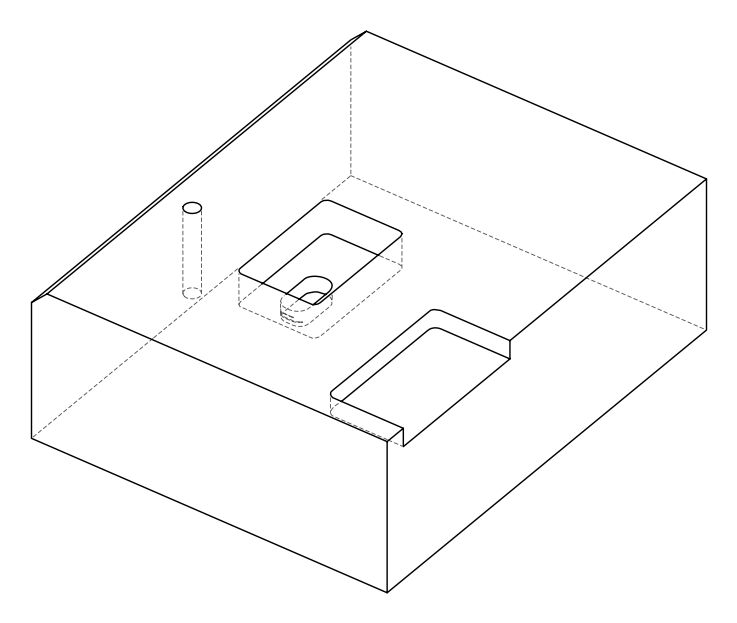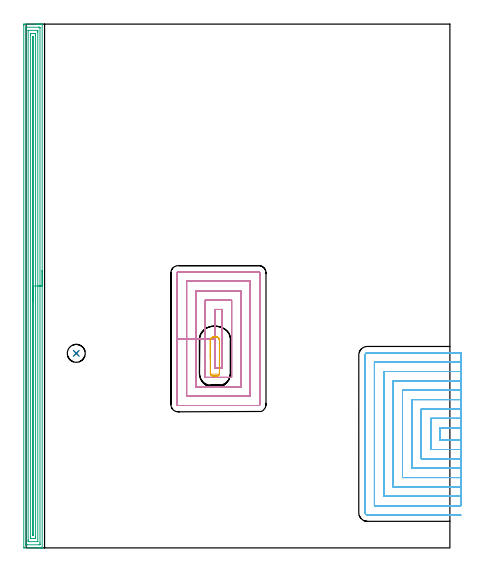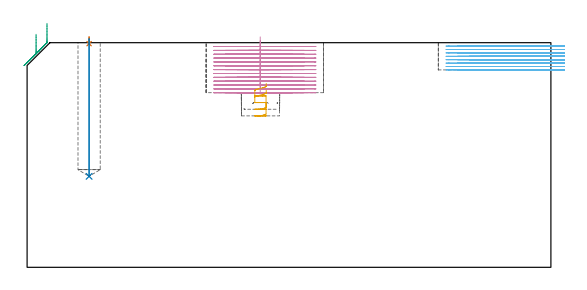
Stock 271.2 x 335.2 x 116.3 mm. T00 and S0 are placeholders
(PLAN: 6 operations, 5 tool changes, 73.9 min)
(1 SPOT_DRILL | STEP1POCKET | NXT0321_9005460120000 | 0.03 min | 1 mm3)
(2 DRILL_BLIND_HOLE_INTO_CENTER | STEP1POCKET | UGT0301_510 | 0.29 min | 6930 mm3)
(3 AREA_MILL | FG_CHAMFER_SURFACE | UGT0205_001 | 13.59 min | 23338 mm3)
(4 MILL_RECTANGULAR_POCKET | POCKET_RECTANGULAR_STRAIGHT | NXT0201_009 | Follow Part, ap 2, ae 75% | 25.15 min | 146824 mm3)
(5 MILL_RECTANGULAR_POCKET_1 | POCKET_RECTANGULAR_STRAIGHT_1 | UGT0201_103 | Follow Part, ap 3.5, ae 75% | 0.88 min | 8385 mm3)
(6 MILL_SLOT | SLOT_PARTIAL_RECTANGULAR | NXT0201_009 | Follow Part, ap 2, ae 75% | 33.99 min | 91810 mm3)
(TOOL NXT0321_9005460120000 | NC Spot Drill, 142deg, 12mm, Carbide, Uncoated | D12 PA142 FL30 Z2)
(TOOL UGT0301_510 | Carbide Drill 11.5 mm | D11.5 PA118 FL94 Z2)
(TOOL UGT0205_001 | Chamfer Mill 20 x 3 x 45 deg. | D20 FL50 Z2)
(TOOL NXT0201_009 | ENDMILL 8mm [2P460-0800-NA 1630] | D8 FL26 Z6)
(TOOL UGT0201_103 | End Mill 14 mm | D14 FL19 Z2)
(OP 1 SPOT_DRILL)
G17 G21 G94 G90
T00 M6
G54
G17 G0 G90 X32.1 Y124.5 S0 M3
G43 Z126.3 H0
G94 G81 G98 Z115.805 F250. R119.3
G80
M5
M2
(OP 2 DRILL_BLIND_HOLE_INTO_CENTER)
G17 G21 G94 G90
T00 M6
G54
G17 G0 G90 X32.1 Y124.5 S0 M3
G43 Z126.3 H0
G94 G81 G98 Z47.1 F250. R118.3
G80
M5
M2
(OP 3 AREA_MILL)
G17 G21 G94 G90
T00 M6
G54
G17 G0 G90 X10.3 Y177.6 S1061 M3
G43 Z126.3 H0
G94 G1 Y177.562 Z125.428 F250.
Y177.448 Z124.563
Y177.259 Z123.712
Y176.997 Z122.88
Y176.663 Z122.074
Y176.26 Z121.3
Y175.792 Z120.564
Y175.26 Z119.872
Y174.671 Z119.229
Y174.028 Z118.64
Y173.336 Z118.108
Y172.6 Z117.64
Y171.826 Z117.237
Y171.02 Z116.903
Y170.188 Z116.641
Y169.336 Z116.452
Y168.472 Z116.338
Y167.6 Z116.3
Y0.166
X10.297 Y0.01 Z116.288
X10.258 Y0.007 Z116.249
X9.88 Y0. Z115.88
X9.51 Z115.509
X8.847 Z114.842
X7.626 Z113.623
X7.068 Z113.063
X-1.216 Y0.001 Z104.781
X-1.492 Y0.01 Z104.506
X-1.499 Y0.285 Z104.499
Y0.306
X-1.5 Y334.26 Z104.5
X-1.499 Y334.587 Z104.501
X-1.494 Y335.147 Z104.504
X-1.492 Y335.192 Z104.506
X-0.937 Y335.196 Z105.061
X-0.326 Y335.2 Z105.671
X7.068 Z113.063
X7.626 Z113.623
X7.958 Z113.954
X8.516 Z114.512
X8.847 Z114.842
X9.51 Z115.509
X9.88 Z115.88
X10.258 Y335.193 Z116.249
X10.297 Y335.19 Z116.288
X10.3 Y335.034 Z116.3
Y167.6
X8.886 Z114.886
Y3.292
X8.885 Y2.399 Z114.885
X8.883 Y2.363 Z114.883
X8.847 Y2.01 Z114.847
X8.354 Y2.001 Z114.354
X0.842 Y2. Z106.842
X0.349 Y2.001 Z106.349
X-0.047 Y2.01 Z105.953
X-0.083 Y2.399 Z105.917
X-0.085 Y2.437 Z105.915
X-0.086 Y331.908 Z105.914
X-0.085 Y332.801 Z105.915
X-0.083 Y332.837 Z105.917
X-0.047 Y333.19 Z105.953
X0.446 Y333.199 Z106.446
X7.958 Y333.2 Z113.958
X8.451 Y333.199 Z114.451
X8.847 Y333.19 Z114.847
X8.883 Y332.801 Z114.883
X8.885 Y332.763 Z114.885
X8.886 Y167.6 Z114.886
X7.472 Z113.472
X7.471 Y4.185 Z113.471
Y4.084
X7.468 Y4.034 Z113.468
X7.466 Y4.016 Z113.466
X7.435 Y4.01 Z113.435
X7.251 Y4.001 Z113.251
X1.732 Y4. Z107.732
X1.548 Y4.001 Z107.548
X1.425 Y4.005 Z107.425
X1.335 Y4.011 Z107.335
X1.333 Y4.05 Z107.333
X1.33 Y4.185 Z107.33
X1.329 Y4.589 Z107.329
X1.328 Y5.078 Z107.328
X1.329 Y331.015 Z107.329
Y331.116
X1.332 Y331.166 Z107.332
X1.334 Y331.184 Z107.334
X1.364 Y331.19 Z107.364
X1.549 Y331.199 Z107.549
X7.068 Y331.2 Z113.068
X7.252 Y331.199 Z113.252
X7.375 Y331.195 Z113.375
X7.465 Y331.189 Z113.465
X7.468 Y331.15 Z113.468
X7.47 Y331.015 Z113.47
X7.471 Y330.61 Z113.471
X7.472 Y330.122 Z113.472
Y167.6
X6.057 Z112.057
Y6.864
X6.055 Y6.095 Z112.055
X6.053 Y6.042 Z112.053
X6.051 Y6.019 Z112.051
X6.04 Y6.01 Z112.04
X5.935 Y6.006 Z111.935
X5.72 Y6.003 Z111.72
X5.289 Y6. Z111.289
X3.481 Z109.481
X3.069 Y6.002 Z109.069
X2.863 Y6.006 Z108.863
X2.762 Y6.01 Z108.762
X2.749 Y6.016 Z108.749
X2.747 Y6.032 Z108.747
X2.745 Y6.07 Z108.745
X2.743 Y6.742 Z108.743
Y6.864
Y328.336
X2.744 Y329.105 Z108.744
X2.747 Y329.158 Z108.747
X2.749 Y329.181 Z108.749
X2.76 Y329.19 Z108.76
X2.865 Y329.194 Z108.865
X3.08 Y329.197 Z109.08
X3.511 Y329.2 Z109.511
X5.319 Z111.319
X5.731 Y329.198 Z111.731
X5.937 Y329.194 Z111.937
X6.038 Y329.19 Z112.038
X6.051 Y329.184 Z112.051
X6.053 Y329.168 Z112.053
X6.055 Y329.13 Z112.055
X6.057 Y328.458 Z112.057
Y328.336
Y167.6
X4.643 Z110.643
Y8.406
X4.639 Y8.162 Z110.639
X4.636 Y8.01 Z110.636
X4.562 Y8.005 Z110.562
X4.4 Y8.001 Z110.4
X4.157 Y8. Z110.157
Y326.794
X4.161 Y327.038 Z110.161
X4.164 Y327.19 Z110.164
X4.238 Y327.195 Z110.238
X4.4 Y327.198 Z110.4
X4.643 Y327.2 Z110.643
Y167.6
Y166.728 Z110.681
Y165.864 Z110.795
Y165.012 Z110.984
Y164.18 Z111.246
Y163.374 Z111.58
Y162.6 Z111.983
Y161.864 Z112.452
Y161.172 Z112.983
Y160.529 Z113.572
Y159.94 Z114.215
Y159.408 Z114.907
Y158.94 Z115.643
Y158.537 Z116.417
Y158.203 Z117.223
Y157.941 Z118.055
Y157.752 Z118.907
Y157.638 Z119.772
Y157.6 Z120.643
G0 Z126.3
M5
M2
(OP 4 MILL_RECTANGULAR_POCKET)
G17 G21 G94 G90
T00 M6
G54
G17 G0 G90 X120.7 Y152.482 S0 M3
G43 Z126.3 H1
Z119.3
G94 G1 Y133.85 Z114.308 F250.
Y115.1 F500.
X125.5
Y152.6
X120.7
Y133.85
X114.7
Y109.1
X131.5
Y158.6
X114.7
Y133.85
X108.7
Y103.1
X137.5
Y164.6
X108.7
Y133.85
X102.7
Y97.1
X143.5
Y170.6
X102.7
Y133.85
X96.7
Y91.6
G3 X97.2 Y91.1 R0.5
G1 X149.
G3 X149.5 Y91.6 R0.5
G1 Y176.1
G3 X149. Y176.6 R0.5
G1 X97.2
G3 X96.7 Y176.1 R0.5
G1 Y133.85
Y132.85
G0 X120.7 Y152.482 Z117.308
G1 Y133.85 Z112.315 F250.
Y115.1 F500.
X125.5
Y152.6
X120.7
Y133.85
X114.7
Y109.1
X131.5
Y158.6
X114.7
Y133.85
X108.7
Y103.1
X137.5
Y164.6
X108.7
Y133.85
X102.7
Y97.1
X143.5
Y170.6
X102.7
Y133.85
X96.7
Y91.6
G3 X97.2 Y91.1 R0.5
G1 X149.
G3 X149.5 Y91.6 R0.5
G1 Y176.1
G3 X149. Y176.6 R0.5
G1 X97.2
G3 X96.7 Y176.1 R0.5
G1 Y133.85
Y132.85
G0 X120.7 Y152.482 Z115.315
G1 Y133.85 Z110.323 F250.
Y115.1 F500.
X125.5
Y152.6
X120.7
Y133.85
X114.7
Y109.1
X131.5
Y158.6
X114.7
Y133.85
X108.7
Y103.1
X137.5
Y164.6
X108.7
Y133.85
X102.7
Y97.1
X143.5
Y170.6
X102.7
Y133.85
X96.7
Y91.6
G3 X97.2 Y91.1 R0.5
G1 X149.
G3 X149.5 Y91.6 R0.5
G1 Y176.1
G3 X149. Y176.6 R0.5
G1 X97.2
G3 X96.7 Y176.1 R0.5
G1 Y133.85
Y132.85
G0 X120.7 Y152.482 Z113.323
G1 Y133.85 Z108.331 F250.
Y115.1 F500.
X125.5
Y152.6
X120.7
Y133.85
X114.7
Y109.1
X131.5
Y158.6
X114.7
Y133.85
X108.7
Y103.1
X137.5
Y164.6
X108.7
Y133.85
X102.7
Y97.1
X143.5
Y170.6
X102.7
Y133.85
X96.7
Y91.6
G3 X97.2 Y91.1 R0.5
G1 X149.
G3 X149.5 Y91.6 R0.5
G1 Y176.1
G3 X149. Y176.6 R0.5
G1 X97.2
G3 X96.7 Y176.1 R0.5
G1 Y133.85
Y132.85
G0 X120.7 Y152.482 Z111.331
G1 Y133.85 Z106.338 F250.
Y115.1 F500.
X125.5
Y152.6
X120.7
Y133.85
X114.7
Y109.1
X131.5
Y158.6
X114.7
Y133.85
X108.7
Y103.1
X137.5
Y164.6
X108.7
Y133.85
X102.7
Y97.1
X143.5
Y170.6
X102.7
Y133.85
X96.7
Y91.6
G3 X97.2 Y91.1 R0.5
G1 X149.
G3 X149.5 Y91.6 R0.5
G1 Y176.1
G3 X149. Y176.6 R0.5
G1 X97.2
G3 X96.7 Y176.1 R0.5
G1 Y133.85
Y132.85
G0 X120.7 Y152.482 Z109.338
G1 Y133.85 Z104.346 F250.
Y115.1 F500.
X125.5
Y152.6
X120.7
Y133.85
X114.7
Y109.1
X131.5
Y158.6
X114.7
Y133.85
X108.7
Y103.1
X137.5
Y164.6
X108.7
Y133.85
X102.7
Y97.1
X143.5
Y170.6
X102.7
Y133.85
X96.7
Y91.6
G3 X97.2 Y91.1 R0.5
G1 X149.
G3 X149.5 Y91.6 R0.5
G1 Y176.1
G3 X149. Y176.6 R0.5
G1 X97.2
G3 X96.7 Y176.1 R0.5
G1 Y133.85
Y132.85
G0 X120.7 Y152.482 Z107.346
G1 Y133.85 Z102.354 F250.
Y115.1 F500.
X125.5
Y152.6
X120.7
Y133.85
X114.7
Y109.1
X131.5
Y158.6
X114.7
Y133.85
X108.7
Y103.1
X137.5
Y164.6
X108.7
Y133.85
X102.7
Y97.1
X143.5
Y170.6
X102.7
Y133.85
X96.7
Y91.6
G3 X97.2 Y91.1 R0.5
G1 X149.
G3 X149.5 Y91.6 R0.5
G1 Y176.1
G3 X149. Y176.6 R0.5
G1 X97.2
G3 X96.7 Y176.1 R0.5
G1 Y133.85
Y132.85
G0 X120.7 Y152.482 Z105.354
G1 Y133.85 Z100.362 F250.
Y115.1 F500.
X125.5
Y152.6
X120.7
Y133.85
X114.7
Y109.1
X131.5
Y158.6
X114.7
Y133.85
X108.7
Y103.1
X137.5
Y164.6
X108.7
Y133.85
X102.7
Y97.1
X143.5
Y170.6
X102.7
Y133.85
X96.7
Y91.6
G3 X97.2 Y91.1 R0.5
G1 X149.
G3 X149.5 Y91.6 R0.5
G1 Y176.1
G3 X149. Y176.6 R0.5
G1 X97.2
G3 X96.7 Y176.1 R0.5
G1 Y133.85
Y132.85
G0 X120.7 Y152.482 Z103.362
G1 Y133.85 Z98.369 F250.
Y115.1 F500.
X125.5
Y152.6
X120.7
Y133.85
X114.7
Y109.1
X131.5
Y158.6
X114.7
Y133.85
X108.7
Y103.1
X137.5
Y164.6
X108.7
Y133.85
X102.7
Y97.1
X143.5
Y170.6
X102.7
Y133.85
X96.7
Y91.6
G3 X97.2 Y91.1 R0.5
G1 X149.
G3 X149.5 Y91.6 R0.5
G1 Y176.1
G3 X149. Y176.6 R0.5
G1 X97.2
G3 X96.7 Y176.1 R0.5
G1 Y133.85
Y132.85
G0 X120.7 Y152.482 Z101.369
G1 Y133.85 Z96.377 F250.
Y115.1 F500.
X125.5
Y152.6
X120.7
Y133.85
X114.7
Y109.1
X131.5
Y158.6
X114.7
Y133.85
X108.7
Y103.1
X137.5
Y164.6
X108.7
Y133.85
X102.7
Y97.1
X143.5
Y170.6
X102.7
Y133.85
X96.7
Y91.6
G3 X97.2 Y91.1 R0.5
G1 X149.
G3 X149.5 Y91.6 R0.5
G1 Y176.1
G3 X149. Y176.6 R0.5
G1 X97.2
G3 X96.7 Y176.1 R0.5
G1 Y133.85
Y132.85
G0 X120.7 Y152.482 Z99.377
G1 Y133.85 Z94.385 F250.
Y115.1 F500.
X125.5
Y152.6
X120.7
Y133.85
X114.7
Y109.1
X131.5
Y158.6
X114.7
Y133.85
X108.7
Y103.1
X137.5
Y164.6
X108.7
Y133.85
X102.7
Y97.1
X143.5
Y170.6
X102.7
Y133.85
X96.7
Y91.6
G3 X97.2 Y91.1 R0.5
G1 X149.
G3 X149.5 Y91.6 R0.5
G1 Y176.1
G3 X149. Y176.6 R0.5
G1 X97.2
G3 X96.7 Y176.1 R0.5
G1 Y133.85
Y132.85
G0 X120.7 Y152.482 Z97.385
G1 Y133.85 Z92.392 F250.
Y115.1 F500.
X125.5
Y152.6
X120.7
Y133.85
X114.7
Y109.1
X131.5
Y158.6
X114.7
Y133.85
X108.7
Y103.1
X137.5
Y164.6
X108.7
Y133.85
X102.7
Y97.1
X143.5
Y170.6
X102.7
Y133.85
X96.7
Y91.6
G3 X97.2 Y91.1 R0.5
G1 X149.
G3 X149.5 Y91.6 R0.5
G1 Y176.1
G3 X149. Y176.6 R0.5
G1 X97.2
G3 X96.7 Y176.1 R0.5
G1 Y133.85
Y132.85
G0 X120.7 Y152.482 Z95.392
G1 Y133.85 Z90.4 F250.
Y115.1 F500.
X125.5
Y152.6
X120.7
Y133.85
X114.7
Y109.1
X131.5
Y158.6
X114.7
Y133.85
X108.7
Y103.1
X137.5
Y164.6
X108.7
Y133.85
X102.7
Y97.1
X143.5
Y170.6
X102.7
Y133.85
X96.7
Y91.6
G3 X97.2 Y91.1 R0.5
G1 X149.
G3 X149.5 Y91.6 R0.5
G1 Y176.1
G3 X149. Y176.6 R0.5
G1 X97.2
G3 X96.7 Y176.1 R0.5
G1 Y133.85
Y132.85
G0 Z126.3
M5
M2
(OP 5 MILL_RECTANGULAR_POCKET_1)
G17 G21 G94 G90
T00 M6
G54
G17 G0 G90 X123.8 Y127.586 S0 M3
G43 Z126.3 H0
Z95.182
G94 G1 Y132.9 Z93.758 F250.
Y133.042 Z93.72
X123.743 Y133.395 Z93.624
X123.624 Y133.732 Z93.528
X123.447 Y134.043 Z93.432
X123.218 Y134.318 Z93.337
X122.943 Y134.547 Z93.241
X122.632 Y134.724 Z93.145
X122.295 Y134.843 Z93.049
X121.942 Y134.9 Z92.953
X119.758 Z92.368
X119.405 Y134.843 Z92.272
X119.068 Y134.724 Z92.176
X118.757 Y134.547 Z92.08
X118.482 Y134.318 Z91.985
X118.253 Y134.043 Z91.889
X118.076 Y133.732 Z91.793
X117.957 Y133.395 Z91.697
X117.9 Y133.042 Z91.601
Y122.35 Z88.736
Y111.8 F500.
G3 X119.9 Y109.8 R2.
G1 X121.8
G3 X123.8 Y111.8 R2.
G1 Y132.9
G3 X121.8 Y134.9 R2.
G1 X119.9
G3 X117.9 Y132.9 R2.
G1 Y122.35
Y121.35
G0 X123.8 Y127.586 Z91.736
G1 Y132.9 Z90.312 F250.
Y133.042 Z90.275
X123.743 Y133.395 Z90.179
X123.624 Y133.732 Z90.083
X123.447 Y134.043 Z89.987
X123.218 Y134.318 Z89.891
X122.943 Y134.547 Z89.795
X122.632 Y134.724 Z89.699
X122.295 Y134.843 Z89.603
X121.942 Y134.9 Z89.508
X119.758 Z88.923
X119.405 Y134.843 Z88.827
X119.068 Y134.724 Z88.731
X118.757 Y134.547 Z88.635
X118.482 Y134.318 Z88.539
X118.253 Y134.043 Z88.443
X118.076 Y133.732 Z88.347
X117.957 Y133.395 Z88.252
X117.9 Y133.042 Z88.156
Y122.35 Z85.291
Y111.8 F500.
G3 X119.9 Y109.8 R2.
G1 X121.8
G3 X123.8 Y111.8 R2.
G1 Y132.9
G3 X121.8 Y134.9 R2.
G1 X119.9
G3 X117.9 Y132.9 R2.
G1 Y122.35
Y121.35
G0 X123.72 Y112.768 Z88.291
G1 X123.716 Y133.339 Z82.779 F250.
X123.417 Y133.924 Z82.603
X123.219 Y134.184 Z82.515
X122.986 Y134.409 Z82.429
X122.702 Y134.588 Z82.338
X122.367 Y134.729 Z82.241
X122.181 Y134.776 Z82.19
X121.977 Y134.808 Z82.134
X120.899 Y134.827 Z81.845
X120.85 F500.
X119.723 Y134.808
X119.519 Y134.776
X119.333 Y134.729
X118.826 Y134.516
G3 X117.983 Y132.877 R2.043
G1 X117.978 Y130.54
Y114.16
X117.982 Y111.824
G3 X118.557 Y110.399 R2.068
G1 X118.738 Y110.358
X119.714
X123.059
G3 X123.718 Y111.824 R1.892
G1 X123.716 Y133.339
X123.417 Y133.924
G3 X121.977 Y134.808 R1.922
G1 X120.899 Y134.827
X120.85
X119.899 Y134.811
G0 X123.72 Y112.805 Z84.845
G1 X123.716 Y133.339 Z79.343 F250.
X123.417 Y133.924 Z79.167
X123.219 Y134.184 Z79.08
X122.986 Y134.409 Z78.993
X122.702 Y134.588 Z78.903
X122.367 Y134.729 Z78.806
X122.181 Y134.776 Z78.754
X121.977 Y134.808 Z78.699
X120.861 Y134.827 Z78.4
X119.723 Y134.808 F500.
X119.519 Y134.776
X119.333 Y134.729
X118.826 Y134.516
G3 X117.983 Y132.877 R2.043
G1 X117.978 Y130.54
Y114.16
X117.981 Y111.825
X118.005 Y111.556
X118.067 Y111.206
X118.085 Y111.196
X123.615 Y111.198
X123.695 Y111.556
X123.719 Y111.825
X123.716 Y133.339
X123.417 Y133.924
G3 X121.977 Y134.808 R1.922
G1 X120.861 Y134.827
X119.861 Y134.81
G0 Z126.3
M5
M2
(OP 6 MILL_SLOT)
G17 G21 G94 G90
T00 M6
G54
G17 G0 G90 X278.2 Y76.9 S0 M3
G43 Z126.3 H1
Z114.537
G94 G1 X275.2 F250.
X264.9 F500.
Y69.
X275.2
X278.2 F250.
Y82.9
X275.2
X258.9 F500.
Y63.
X275.2
X278.2 F250.
Y88.9
X275.2
X252.9 F500.
Y57.
X275.2
X278.2 F250.
Y94.9
X275.2
X246.9 F500.
Y51.
X275.2
X278.2 F250.
Y100.9
X275.2
X240.9 F500.
Y45.
X275.2
X278.2 F250.
Y106.9
X275.2
X234.9 F500.
Y39.
X275.2
X278.2 F250.
Y112.9
X275.2
X228.9 F500.
Y33.
X275.2
X278.2 F250.
Y118.9
X275.2
X222.9 F500.
Y27.
X275.2
X278.2 F250.
Y124.9
X275.2
X218.4 F500.
G3 X216.9 Y123.4 R1.5
G1 Y22.5
G3 X218.4 Y21. R1.5
G1 X275.2
X278.2 F250.
G0 Y76.9 Z112.775
G1 X275.2
X264.9 F500.
Y69.
X275.2
X278.2 F250.
Y82.9
X275.2
X258.9 F500.
Y63.
X275.2
X278.2 F250.
Y88.9
X275.2
X252.9 F500.
Y57.
X275.2
X278.2 F250.
Y94.9
X275.2
X246.9 F500.
Y51.
X275.2
X278.2 F250.
Y100.9
X275.2
X240.9 F500.
Y45.
X275.2
X278.2 F250.
Y106.9
X275.2
X234.9 F500.
Y39.
X275.2
X278.2 F250.
Y112.9
X275.2
X228.9 F500.
Y33.
X275.2
X278.2 F250.
Y118.9
X275.2
X222.9 F500.
Y27.
X275.2
X278.2 F250.
Y124.9
X275.2
X218.4 F500.
G3 X216.9 Y123.4 R1.5
G1 Y22.5
G3 X218.4 Y21. R1.5
G1 X275.2
X278.2 F250.
G0 Y76.9 Z111.012
G1 X275.2
X264.9 F500.
Y69.
X275.2
X278.2 F250.
Y82.9
X275.2
X258.9 F500.
Y63.
X275.2
X278.2 F250.
Y88.9
X275.2
X252.9 F500.
Y57.
X275.2
X278.2 F250.
Y94.9
X275.2
X246.9 F500.
Y51.
X275.2
X278.2 F250.
Y100.9
X275.2
X240.9 F500.
Y45.
X275.2
X278.2 F250.
Y106.9
X275.2
X234.9 F500.
Y39.
X275.2
X278.2 F250.
Y112.9
X275.2
X228.9 F500.
Y33.
X275.2
X278.2 F250.
Y118.9
X275.2
X222.9 F500.
Y27.
X275.2
X278.2 F250.
Y124.9
X275.2
X218.4 F500.
G3 X216.9 Y123.4 R1.5
G1 Y22.5
G3 X218.4 Y21. R1.5
G1 X275.2
X278.2 F250.
G0 Y76.9 Z109.25
G1 X275.2
X264.9 F500.
Y69.
X275.2
X278.2 F250.
Y82.9
X275.2
X258.9 F500.
Y63.
X275.2
X278.2 F250.
Y88.9
X275.2
X252.9 F500.
Y57.
X275.2
X278.2 F250.
Y94.9
X275.2
X246.9 F500.
Y51.
X275.2
X278.2 F250.
Y100.9
X275.2
X240.9 F500.
Y45.
X275.2
X278.2 F250.
Y106.9
X275.2
X234.9 F500.
Y39.
X275.2
X278.2 F250.
Y112.9
X275.2
X228.9 F500.
Y33.
X275.2
X278.2 F250.
Y118.9
X275.2
X222.9 F500.
Y27.
X275.2
X278.2 F250.
Y124.9
X275.2
X218.4 F500.
G3 X216.9 Y123.4 R1.5
G1 Y22.5
G3 X218.4 Y21. R1.5
G1 X275.2
X278.2 F250.
G0 Y76.9 Z107.487
G1 X275.2
X264.9 F500.
Y69.
X275.2
X278.2 F250.
Y82.9
X275.2
X258.9 F500.
Y63.
X275.2
X278.2 F250.
Y88.9
X275.2
X252.9 F500.
Y57.
X275.2
X278.2 F250.
Y94.9
X275.2
X246.9 F500.
Y51.
X275.2
X278.2 F250.
Y100.9
X275.2
X240.9 F500.
Y45.
X275.2
X278.2 F250.
Y106.9
X275.2
X234.9 F500.
Y39.
X275.2
X278.2 F250.
Y112.9
X275.2
X228.9 F500.
Y33.
X275.2
X278.2 F250.
Y118.9
X275.2
X222.9 F500.
Y27.
X275.2
X278.2 F250.
Y124.9
X275.2
X218.4 F500.
G3 X216.9 Y123.4 R1.5
G1 Y22.5
G3 X218.4 Y21. R1.5
G1 X275.2
X278.2 F250.
G0 Y76.9 Z105.725
G1 X275.2
X264.9 F500.
Y69.
X275.2
X278.2 F250.
Y82.9
X275.2
X258.9 F500.
Y63.
X275.2
X278.2 F250.
Y88.9
X275.2
X252.9 F500.
Y57.
X275.2
X278.2 F250.
Y94.9
X275.2
X246.9 F500.
Y51.
X275.2
X278.2 F250.
Y100.9
X275.2
X240.9 F500.
Y45.
X275.2
X278.2 F250.
Y106.9
X275.2
X234.9 F500.
Y39.
X275.2
X278.2 F250.
Y112.9
X275.2
X228.9 F500.
Y33.
X275.2
X278.2 F250.
Y118.9
X275.2
X222.9 F500.
Y27.
X275.2
X278.2 F250.
Y124.9
X275.2
X218.4 F500.
G3 X216.9 Y123.4 R1.5
G1 Y22.5
G3 X218.4 Y21. R1.5
G1 X275.2
X278.2 F250.
G0 Y76.9 Z103.962
G1 X275.2
X264.9 F500.
Y69.
X275.2
X278.2 F250.
Y82.9
X275.2
X258.9 F500.
Y63.
X275.2
X278.2 F250.
Y88.9
X275.2
X252.9 F500.
Y57.
X275.2
X278.2 F250.
Y94.9
X275.2
X246.9 F500.
Y51.
X275.2
X278.2 F250.
Y100.9
X275.2
X240.9 F500.
Y45.
X275.2
X278.2 F250.
Y106.9
X275.2
X234.9 F500.
Y39.
X275.2
X278.2 F250.
Y112.9
X275.2
X228.9 F500.
Y33.
X275.2
X278.2 F250.
Y118.9
X275.2
X222.9 F500.
Y27.
X275.2
X278.2 F250.
Y124.9
X275.2
X218.4 F500.
G3 X216.9 Y123.4 R1.5
G1 Y22.5
G3 X218.4 Y21. R1.5
G1 X275.2
X278.2 F250.
G0 Y76.9 Z102.2
G1 X275.2
X264.9 F500.
Y69.
X275.2
X278.2 F250.
Y82.9
X275.2
X258.9 F500.
Y63.
X275.2
X278.2 F250.
Y88.9
X275.2
X252.9 F500.
Y57.
X275.2
X278.2 F250.
Y94.9
X275.2
X246.9 F500.
Y51.
X275.2
X278.2 F250.
Y100.9
X275.2
X240.9 F500.
Y45.
X275.2
X278.2 F250.
Y106.9
X275.2
X234.9 F500.
Y39.
X275.2
X278.2 F250.
Y112.9
X275.2
X228.9 F500.
Y33.
X275.2
X278.2 F250.
Y118.9
X275.2
X222.9 F500.
Y27.
X275.2
X278.2 F250.
Y124.9
X275.2
X218.4 F500.
G3 X216.9 Y123.4 R1.5
G1 Y22.5
G3 X218.4 Y21. R1.5
G1 X275.2
X278.2 F250.
G0 Z126.3
M5
M2
